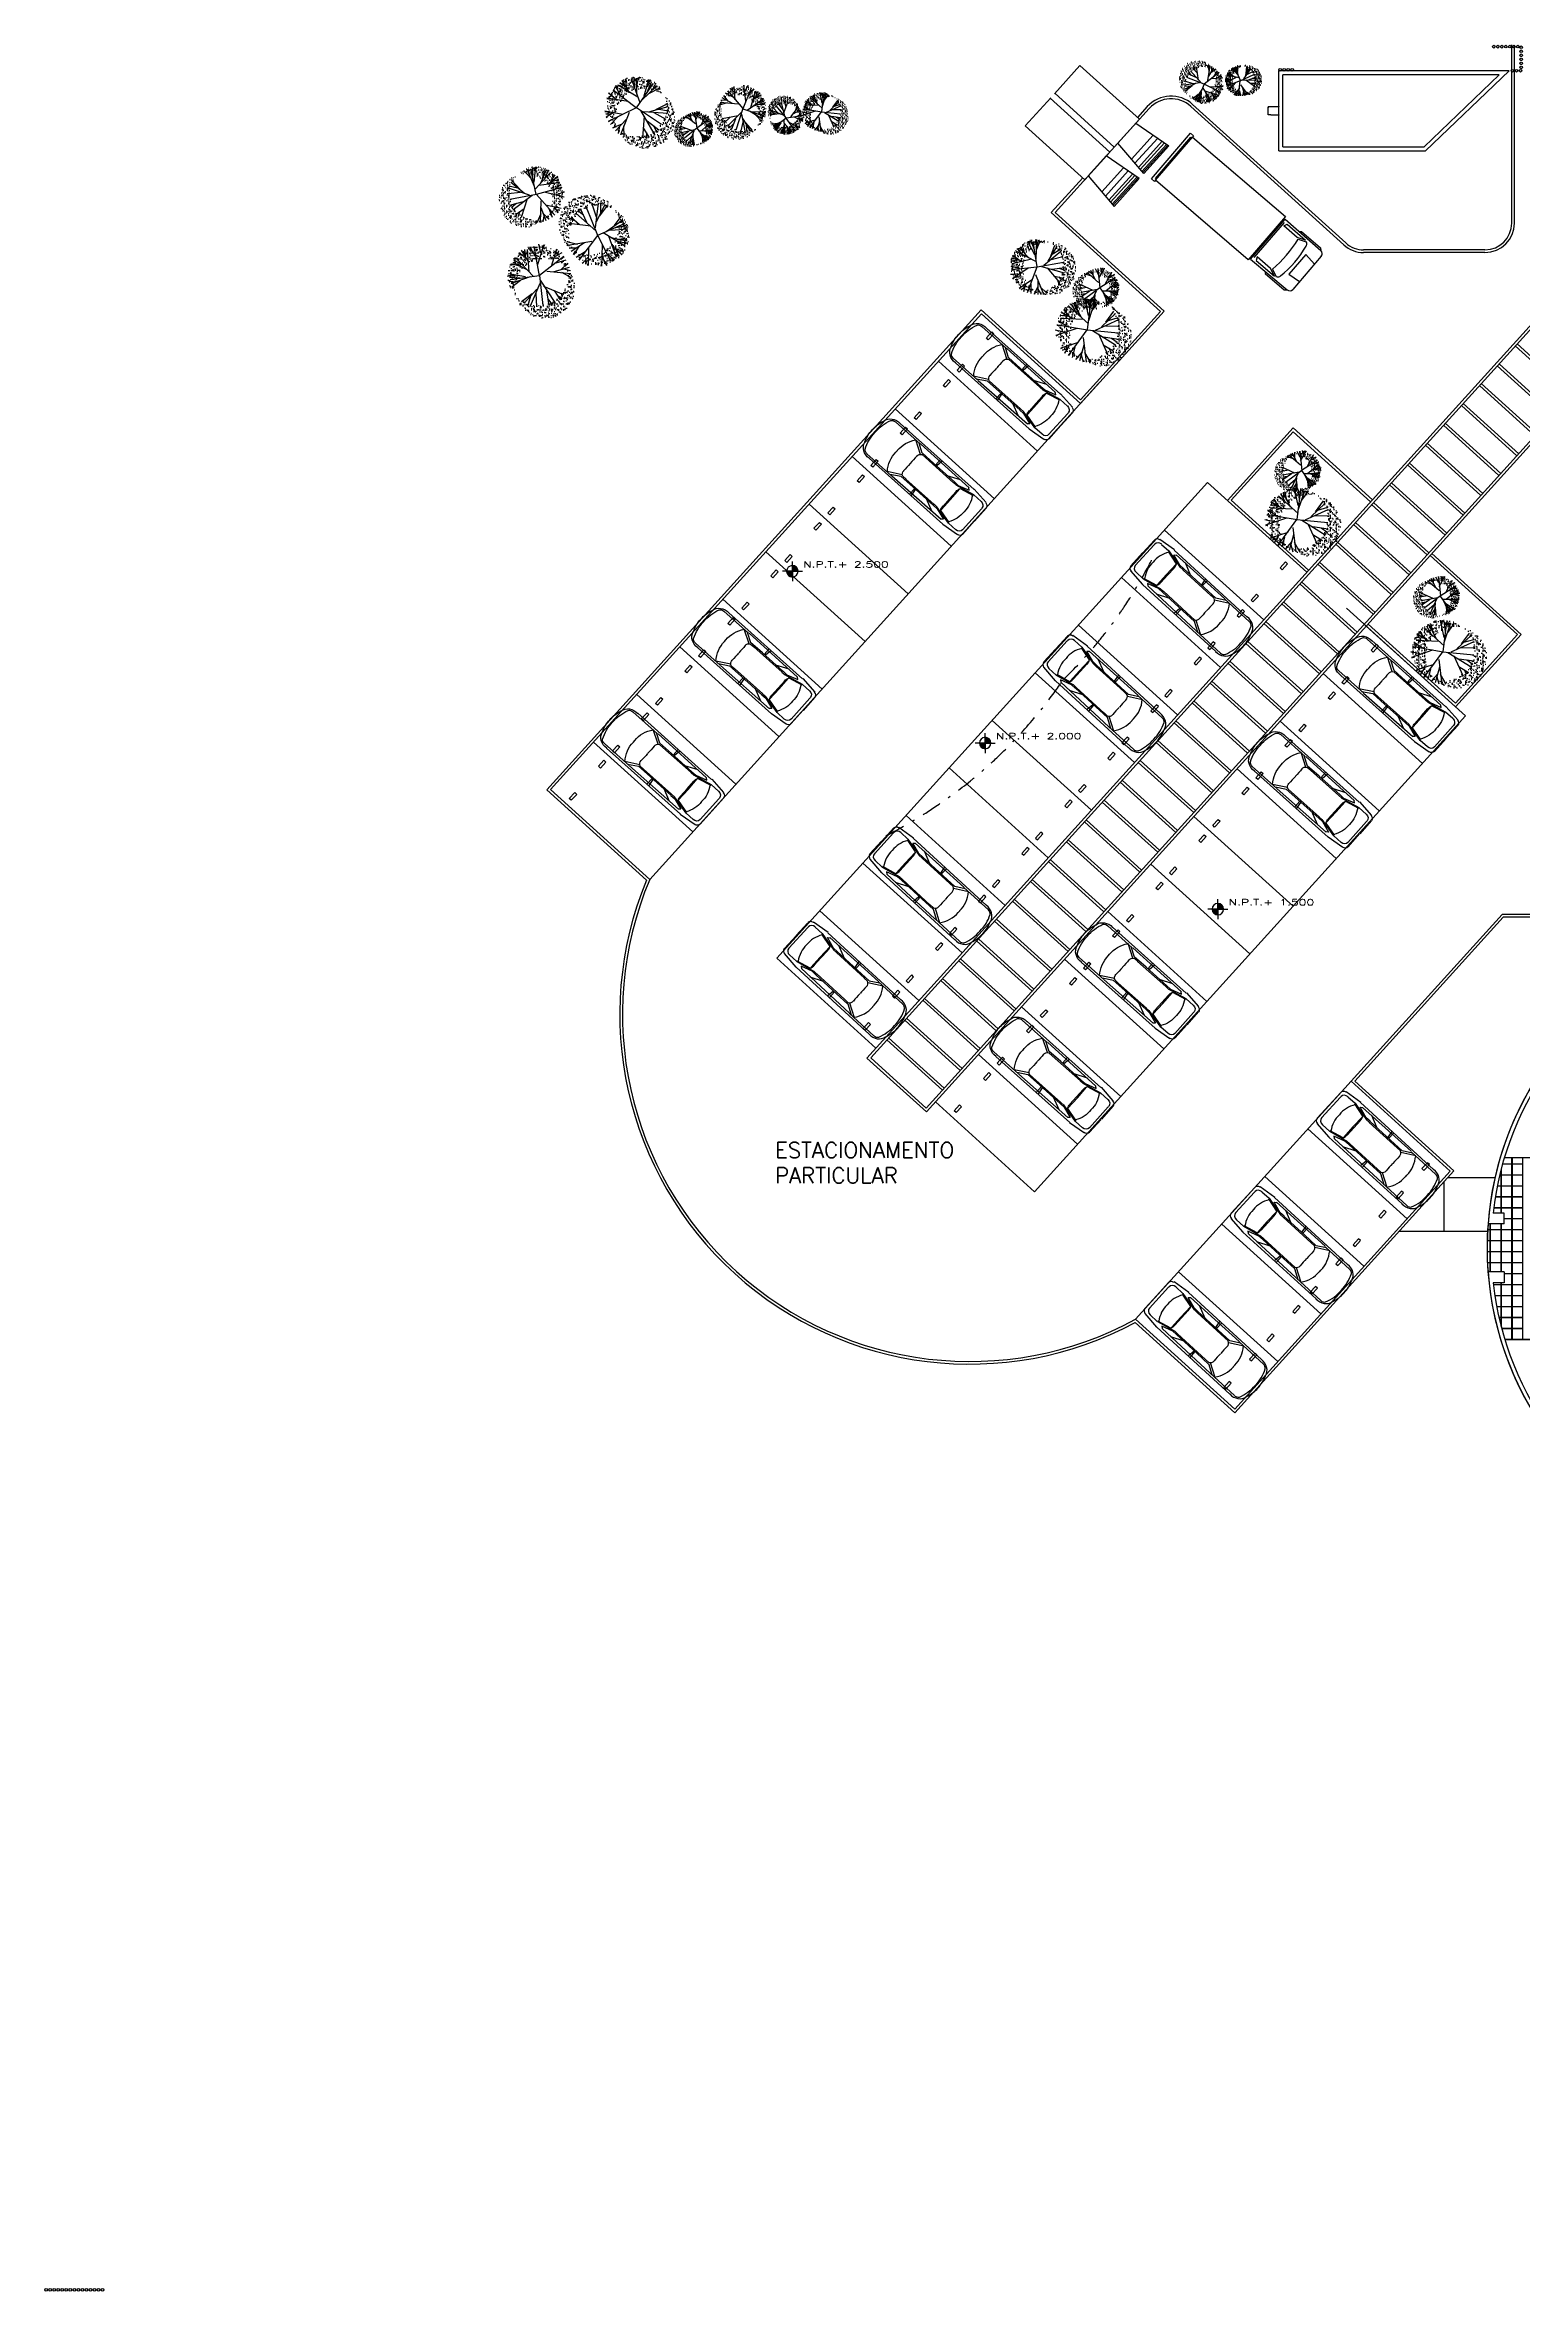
# Model space of a CAD drawing. Extents: x -358 to -207, y -206 to -105.
# Drawn here: x -357.5 to -302.3, y -191 to -107 of the extents above; entities that cross this region are included whole.
import ezdxf

# ---------------------------------------------------------------- set-up
doc = ezdxf.new("R2010")
doc.units = 0
doc.header["$LTSCALE"] = 1.5
doc.header["$MEASUREMENT"] = 0
doc.linetypes.add('DASHDOT', pattern=[1, 0.5, -0.25, 0, -0.25])
doc.layers.get('0').update_dxf_attribs({"linetype": 'CONTINUOUS'})
for name, color, linetype in [('ADOPASTO', 253, 'CONTINUOUS'), ('ARBOLES', 253, 'CONTINUOUS'), ('AREAS', 253, 'CONTINUOUS'), ('CARROS', 6, 'CONTINUOUS'), ('CURVASNIVEL', 13, 'DASHDOT'), ('ESTAC', 3, 'CONTINUOUS'), ('INDICA', 5, 'CONTINUOUS'), ('MUROS', 3, 'CONTINUOUS'), ('NIVELPISOTERMINADO', 7, 'CONTINUOUS'), ('OBRAEXTERIOR', 15, 'CONTINUOUS'), ('OBRAEXTERIOR1', 10, 'CONTINUOUS'), ('PISO', 8, 'CONTINUOUS'), ('RCMURO01', 3, 'CONTINUOUS'), ('REJA', 15, 'CONTINUOUS')]:
    doc.layers.add(name, color=color, linetype=linetype)
doc.styles.add('REG-60', font='ROMANS.shx', dxfattribs={"height": 0.195})
doc.styles.add('ROMANS', font='ROMANS.SHX')

# ---------------------------------------------------------------- blocks, each defined once
blk = doc.blocks.new('ARBOL2')
at = {"layer": 'ARBOLES'}
h = blk.add_hatch(dxfattribs=at)
h.set_pattern_fill('AR-SAND', color=4, scale=0.07, angle=134.8483, style=0)
h.set_pattern_definition([(37.5, (-1.17423, 3.63081), (-0.0044095, 0.1348777), [0, -0.1064, 0, -0.119, 0, -0.11375]), (7.5, (-1.17423, 3.63081), (0.1238844, 0.19755), [0, -0.0574, 0, -0.0959, 0, -0.03675]), (327.5, (-1.26033, 3.63081), (0.21799, 0.000396), [0, -0.035, 0, -0.126, 0, -0.1645]), (317.5, (-1.26033, 3.63081), (0.210429, 0.061437), [0, -0.0175, 0, -0.0826, 0, -0.0945])])
edge = h.paths.add_edge_path()
edge.add_arc((-0.267, 0.372), 0.945, 134.8483, 494.8483)
edge = h.paths.add_edge_path()
edge.add_arc((0, 0), 0.945, 134.8483, 494.8483)
at = {"layer": 'ARBOLES', "color": 3}
for p, q in [((-0.593, 0.749), (-0.628, 0.784)), ((-0.517, 0.809), (-0.549, 0.85)), ((-0.452, 0.852), (-0.461, 0.899)), ((-0.255, 0.872), (-0.268, 0.909)), ((-0.061, 0.939), (-0.074, 0.986)), ((0.123, 0.995), (0.115, 0.943)), ((0.197, 0.931), (0.2, 0.975)), ((0.342, 0.906), (0.31, 0.871)), ((0.419, 0.872), (0.364, 0.82)), ((-0.877, 0.492), (-0.804, 0.474)), ((-0.821, 0.606), (-0.808, 0.603)), ((-0.77, 0.661), (-0.788, 0.682)), ((0.741, 0.431), (0.772, 0.458)), ((0.818, 0.28), (0.777, 0.283)), ((0.778, 0.321), (0.818, 0.346)), ((0.852, 0.229), (0.806, 0.214)), ((0.883, 0.149), (0.831, 0.153)), ((0.905, 0.115), (0.86, 0.104)), ((0.918, 0.043), (0.864, 0.052)), ((-1.029, -0.052), (-0.999, -0.065)), ((-1.015, -0.16), (-0.972, -0.168)), ((-0.979, -0.265), (-0.954, -0.265)), ((-0.898, -0.483), (-0.819, -0.386)), ((-0.749, -0.681), (-0.675, -0.607)), ((0.428, -0.77), (0.415, -0.679)), ((0.517, -0.766), (0.495, -0.689)), ((0.621, -0.729), (0.559, -0.652)), ((0.68, -0.63), (0.594, -0.576)), ((0.737, -0.472), (0.706, -0.442)), ((0.803, -0.381), (0.78, -0.376)), ((0.839, -0.315), (0.802, -0.305)), ((0.842, -0.254), (0.816, -0.246)), ((-0.662, -0.795), (-0.624, -0.769)), ((-0.556, -0.85), (-0.548, -0.794)), ((-0.5, -0.896), (-0.49, -0.843)), ((-0.092, -0.98), (-0.074, -0.917)), ((0.095, -0.985), (0.062, -0.908)), ((0.225, -0.885), (0.203, -0.821)), ((0.35, -0.854), (0.299, -0.795))]:
    blk.add_line(p, q, dxfattribs=at)
at = {"layer": 'ARBOLES', "color": 8}
for p, q in [((-0.082, 0.141), (-0.622, 0.791)), ((-0.392, 0.691), (-0.542, 0.851)), ((-0.322, 0.451), (-0.452, 0.901)), ((-0.042, -0.009), (-0.262, 0.921)), ((-0.082, 0.241), (0.138, 0.991)), ((0.008, 0.561), (-0.062, 0.991)), ((-0.012, 0.431), (0.338, 0.921)), ((0.118, 0.591), (0.418, 0.881)), ((0.158, 0.671), (0.208, 0.981)), ((-0.212, 0.311), (-0.872, 0.501)), ((-0.672, 0.561), (-0.822, 0.611)), ((-0.562, 0.411), (-0.782, 0.681)), ((-0.042, 0.001), (0.848, 0.231)), ((0.238, -0.889), (-0.042, 0.001)), ((0.138, 0.051), (0.758, -0.469)), ((0.238, 0.071), (0.808, 0.351)), ((0.388, 0.091), (0.928, 0.051)), ((0.528, 0.221), (0.778, 0.461)), ((0.558, 0.151), (0.888, 0.161)), ((0.698, 0.291), (0.828, 0.291)), ((0.758, 0.051), (0.908, 0.111)), ((-0.722, -0.189), (-1.042, -0.059)), ((-0.262, -0.169), (-1.022, -0.179)), ((-0.782, -0.299), (-1.002, -0.269)), ((-0.492, -0.179), (-0.952, -0.379)), ((-0.692, -0.259), (-0.892, -0.489)), ((-0.522, -0.459), (-0.822, -0.589)), ((-0.742, -0.689), (-0.042, -0.009)), ((-0.452, -0.639), (-0.652, -0.799)), ((-0.392, -0.339), (-0.492, -0.899)), ((0.048, -0.319), (-0.082, -0.989)), ((0.138, -0.599), (0.358, -0.849)), ((0.288, -0.079), (0.418, -0.779)), ((0.338, -0.389), (0.608, -0.729)), ((0.358, -0.139), (0.828, -0.319)), ((0.438, -0.499), (0.678, -0.639)), ((0.458, -0.559), (0.508, -0.769)), ((0.548, -0.289), (0.808, -0.389)), ((0.608, -0.229), (0.848, -0.259)), ((-0.542, -0.709), (-0.562, -0.849)), ((-0.012, -0.719), (0.088, -0.989))]:
    blk.add_line(p, q, dxfattribs=at)
blk = doc.blocks.new('REJA')
at = {"layer": 'REJA'}
blk.add_circle((0, 0), 0.05, dxfattribs=at)
blk = doc.blocks.new('AUTO-8')
for p, q in [((0.25, 0.709), (0.977, 0.709)), ((0.351, 0.76), (2.53, 0.76)), ((1.138, 0.514), (0.845, 0.707)), ((0.925, 0.708), (1.141, 0.563)), ((0.985, 0.709), (2.426, 0.697)), ((1.49, 0.565), (1.142, 0.565)), ((1.168, 0.535), (1.265, 0.535)), ((1.264, 0.535), (2.094, 0.535)), ((1.49, 0.565), (2.097, 0.565)), ((1.54, 0.759), (1.543, 0.563)), ((1.595, 0.746), (1.574, 0.569)), ((2.169, 0.704), (1.889, 0.56)), ((2.092, 0.535), (2.188, 0.535)), ((2.098, 0.566), (2.212, 0.566)), ((2.607, 0.645), (2.177, 0.533)), ((2.212, 0.566), (2.464, 0.658)), ((2.288, 0.541), (2.602, 0.628)), ((2.293, 0.173), (2.288, 0.523)), ((2.464, 0.658), (2.423, 0.697)), ((2.527, 0.76), (2.921, 0.707)), ((2.819, 0.646), (2.607, 0.646)), ((2.932, 0.533), (2.932, -0.168)), ((2.932, 0.514), (2.932, 0.533)), ((0.701, 0.202), (0.701, 0.145)), ((2.266, 0.173), (2.266, 0.419)), ((2.266, 0.173), (2.266, -0.073)), ((2.293, 0.173), (2.288, -0.177)), ((3, -0.257), (3, 0.174)), ((0.25, -0.354), (0.977, -0.354)), ((0.351, -0.405), (2.53, -0.405)), ((1.138, -0.168), (0.845, -0.361)), ((0.937, -0.354), (1.141, -0.217)), ((0.985, -0.363), (2.426, -0.351)), ((1.49, -0.219), (1.142, -0.219)), ((1.168, -0.189), (1.265, -0.189)), ((1.264, -0.189), (2.094, -0.189)), ((1.49, -0.219), (2.097, -0.219)), ((1.54, -0.405), (1.543, -0.217)), ((1.595, -0.4), (1.574, -0.223)), ((2.169, -0.358), (1.889, -0.214)), ((2.092, -0.189), (2.188, -0.189)), ((2.098, -0.22), (2.212, -0.22)), ((2.607, -0.299), (2.177, -0.187)), ((2.212, -0.22), (2.464, -0.312)), ((2.288, -0.194), (2.602, -0.282)), ((2.464, -0.312), (2.423, -0.35)), ((2.527, -0.413), (2.921, -0.361)), ((2.819, -0.299), (2.607, -0.299)), ((2.932, -0.168), (2.932, -0.187))]:
    blk.add_line(p, q)
blk.add_lwpolyline([(3, 0.612), (3, 0.181)])
for centre, radius, start, end in [((1.01, 0.187), 1.024, 160.5982, 180.5467), ((0.318, 0.484), 0.277, 82.6261, 169.9433), ((1.268, 0.217), 1.199, 158.5229, 181.8704), ((0.248, 0.596), 0.113, 89.1257, 148.3164), ((1.529, 0.232), 0.829, 145.0247, 182.2434), ((1.224, 0.425), 0.123, 117.0905, 184.6194), ((2.568, 0.428), 0.302, 157.1405, 182.9541), ((1.925, 0.226), 0.769, 356.0506, 30.7843), ((2.819, 0.533), 0.113, 0, 90), ((2.904, 0.612), 0.0965, 2.3223, 82.4483), ((1.01, 0.168), 1.024, 179.4533, 199.4018), ((1.268, 0.138), 1.199, 178.1296, 201.4771), ((1.529, 0.114), 0.829, 177.7566, 214.4041), ((-2.392, 0.272), 3.496, 358.4442, 2.3849), ((-2.392, 0.074), 3.496, 357.6151, 1.5558), ((1.925, 0.12), 0.769, 329.2157, 3.9494), ((0.318, -0.129), 0.277, 190.0567, 277.3739), ((0.248, -0.241), 0.113, 211.6836, 270.8743), ((1.224, -0.079), 0.123, 175.3806, 242.9095), ((2.568, -0.082), 0.302, 177.0459, 202.8595), ((2.819, -0.187), 0.113, 270, 0), ((2.904, -0.256), 0.0965, 277.5517, 357.6777)]:
    blk.add_arc(centre, radius, start, end)
blk = doc.blocks.new('CAMION')
for p, q in [((-1.041, 6.477), (-0.967, 6.551)), ((-1.041, 5.537), (-1.041, 6.477)), ((-0.991, 4.775), (-0.967, 6.555)), ((-0.864, 5.918), (-0.838, 5.958)), ((-0.737, 5.639), (-0.859, 5.925)), ((-0.815, 6.706), (0.815, 6.706)), ((-0.483, 6.223), (-0.432, 6.706)), ((-0.483, 6.223), (0.483, 6.223)), ((0.483, 6.223), (0.432, 6.706)), ((0.737, 5.639), (0.859, 5.925)), ((0.864, 5.918), (0.838, 5.958)), ((0.991, 4.775), (0.967, 6.555)), ((1.041, 6.477), (0.967, 6.551)), ((1.041, 5.537), (1.041, 6.477)), ((-0.991, 5.486), (-1.041, 5.537)), ((-0.889, 5.867), (-0.762, 5.563)), ((-0.889, 4.953), (-0.889, 5.867)), ((-0.762, 5.563), (-0.762, 4.902)), ((0.889, 5.867), (0.762, 5.563)), ((0.762, 5.563), (0.762, 4.902)), ((0.889, 4.953), (0.889, 5.867)), ((0.991, 5.486), (1.041, 5.537)), ((-1.067, 0.152), (-1.067, 4.724)), ((-1.067, 4.724), (1.067, 4.724)), ((0.991, 4.775), (-0.991, 4.775)), ((-0.762, 4.902), (-0.889, 4.953)), ((-0.864, 4.826), (0.864, 4.826)), ((0.762, 4.902), (0.889, 4.953)), ((1.067, 4.724), (1.067, 0.152)), ((-1.118, 0), (-1.118, 0.152)), ((-1.118, 0.152), (-1.067, 0.152)), ((1.118, 0), (-1.118, 0)), ((1.067, 0.152), (-1.067, 0.152)), ((-1.016, 0.102), (-1.016, 0.152)), ((1.016, 0.102), (-1.016, 0.102)), ((1.016, 0.152), (1.016, 0.102)), ((1.067, 0.152), (1.118, 0.152)), ((1.118, 0.152), (1.118, 0))]:
    blk.add_line(p, q)
for centre, radius, start, end in [((-0.815, 6.553), 0.152, 90, 179.24615), ((-0.709, 5.877), 0.152, 100.7953, 147.52881), ((0, 2.156), 3.94, 79.2047, 100.7953), ((0.709, 5.877), 0.152, 32.47119, 79.2047), ((0.815, 6.553), 0.152, 0.75385, 90), ((0, 0.324), 5.366, 82.10963, 97.89037)]:
    blk.add_arc(centre, radius, start, end)
blk = doc.blocks.new('NPT')
at = {"ltscale": 0.06}
for points in [[(0.143, -0.142), (0.143, 0.002), (0, 0.002, 0.414214)], [(0.143, 0.146), (0.143, 0.003), (0.287, 0.003, 0.414214)]]:
    blk.add_hatch(color=7, dxfattribs=at).paths.add_polyline_path(points)
at = {"color": 7}
for q in [(-0.105, 0.002), (0.143, 0.25), (0.392, 0.002), (0.143, -0.247)]:
    blk.add_line((0.143, 0.002), q, dxfattribs=at)
blk.add_arc((0.143, 0.002), 0.143, 0.9913, 0.2707, dxfattribs=at)
at = {"color": 2, "style": 'ROMANS', "width": 1.5}
blk.add_attdef('NIVEL', (0.412, 0.099), '', height=0.15, dxfattribs=at)
blk = doc.blocks.new('CAS')
at = {"layer": 'INDICA', "color": 4}
for p, q in [((-22.37, 3.11), (-22.37, 3.072)), ((-22.27, 3.11), (-22.37, 3.11)), ((-22.37, 2.81), (-22.37, 3.11)), ((-22.27, 2.81), (-22.37, 2.81))]:
    blk.add_line(p, q, dxfattribs=at)
for points in [[(-22.27, 3.118), (-21.97, 3.118), (-21.97, 3.11), (-22.27, 3.11)], [(-22.27, 2.81), (-21.97, 2.81), (-21.97, 2.803), (-22.27, 2.803)]]:
    blk.add_lwpolyline(points, close=True, dxfattribs=at)
at = {"layer": 'MUROS', "color": 4}
for p, q in [((-21.97, 1.46), (-21.97, 4.46)), ((-13.369, 4.46), (-21.97, 4.46)), ((-21.82, 1.61), (-21.82, 4.31)), ((-13.741, 4.31), (-21.82, 4.31)), ((-16.546, 1.61), (-13.741, 4.31)), ((-16.486, 1.46), (-13.369, 4.46)), ((-21.97, 1.46), (-16.486, 1.46)), ((-21.82, 1.61), (-16.546, 1.61))]:
    blk.add_line(p, q, dxfattribs=at)
at = {"layer": 'REJA', "rotation": 0.1316753964794689}
for p in [(-21.924, 4.496), (-21.774, 4.496), (-21.624, 4.497), (-21.474, 4.497)]:
    blk.add_blockref('REJA', p, dxfattribs=at)

msp = doc.modelspace()

# ---------------------------------------------------------------- linework, layer by layer
at = {"layer": 'ADOPASTO'}
for p, q in [((-334.913, -138.217), (-318.134, -119.684)), ((-330.165, -141.167), (-314.057, -123.376)), ((-320.528, -149.892), (-304.42, -132.101)), ((-308.697, -145.765), (-316.751, -154.661))]:
    msp.add_line(p, q, dxfattribs=at)
at = {"layer": 'AREAS'}
msp.add_arc((-291.76, -151.992), 11.85, 112.31887, 247.52425, dxfattribs=at)
at = {"layer": 'CURVASNIVEL'}
for points, knots in [([(-319.434, -130.731), (-319.115, -130.422), (-318.75, -130.044), (-318.186, -129.385), (-318.011, -129.17), (-317.717, -128.79), (-317.6, -128.633), (-317.366, -128.308), (-317.257, -128.149), (-316.946, -127.682), (-316.764, -127.387), (-316.356, -126.683), (-316.159, -126.302), (-316, -125.975)], [13.3711741, 13.3711741, 13.3711741, 13.3711741, 13.5745085, 13.5745085, 13.6621652, 13.6621652, 13.7191276, 13.7191276, 13.77609, 13.77609, 13.8900148, 13.8900148, 14.0667929, 14.0667929, 14.0667929, 14.0667929]), ([(-326.082, -136.584), (-325.765, -136.421), (-325.389, -136.217), (-324.691, -135.797), (-324.403, -135.615), (-323.729, -135.155), (-323.334, -134.866), (-322.788, -134.423), (-322.652, -134.309), (-322.38, -134.075), (-322.249, -133.958), (-321.87, -133.609), (-321.635, -133.38), (-320.984, -132.711), (-320.62, -132.29), (-320.004, -131.528), (-319.753, -131.186), (-319.507, -130.836), (-319.469, -130.783), (-319.434, -130.731)], [8.837743, 8.837743, 8.837743, 8.837743, 9.135201, 9.135201, 9.319762, 9.319762, 9.541963, 9.541963, 9.613649, 9.613649, 9.685335, 9.685335, 9.828707, 9.828707, 10.115451, 10.115451, 10.402196, 10.402196, 10.455703, 10.455703, 10.455703, 10.455703])]:
    msp.add_open_spline(points, degree=3, knots=knots, dxfattribs=at)
at = {"layer": 'ESTAC', "color": 4}
for p, q in [((-318.829, -107.788), (-319.786, -108.844)), ((-316.606, -109.801), (-318.829, -107.788)), ((-320.877, -110.049), (-319.92, -108.993)), ((-319.937, -109.011), (-317.713, -111.025)), ((-319.769, -108.826), (-317.545, -110.839)), ((-317.545, -110.839), (-316.606, -109.801)), ((-316.74, -109.95), (-315.508, -110.795)), ((-318.653, -112.062), (-320.877, -110.049)), ((-316.448, -111.833), (-317.411, -110.691)), ((-316.091, -110.395), (-316.903, -111.293)), ((-315.924, -110.509), (-316.773, -111.447)), ((-315.758, -110.623), (-316.643, -111.601)), ((-315.675, -110.681), (-316.578, -111.678)), ((-315.592, -110.738), (-316.513, -111.755)), ((-315.55, -110.766), (-316.481, -111.794)), ((-315.508, -110.795), (-316.448, -111.833)), ((-317.713, -111.025), (-318.653, -112.062)), ((-317.847, -111.173), (-318.518, -111.914)), ((-318.011, -112.516), (-317.198, -111.618)), ((-316.616, -112.018), (-317.847, -111.173)), ((-318.518, -111.914), (-317.555, -113.056)), ((-317.881, -112.67), (-317.032, -111.732)), ((-317.751, -112.824), (-316.865, -111.847)), ((-317.686, -112.901), (-316.782, -111.904)), ((-317.621, -112.979), (-316.699, -111.961)), ((-317.588, -113.017), (-316.657, -111.989)), ((-317.555, -113.056), (-316.616, -112.018))]:
    msp.add_line(p, q, dxfattribs=at)
at = {"layer": 'OBRAEXTERIOR'}
for p, q in [((-302.69, -113.682), (-302.69, -107.021)), ((-316.312, -109.328), (-316.68, -109.734)), ((-308.896, -114.423), (-314.617, -109.244)), ((-318.727, -111.995), (-319.9, -113.291)), ((-315.823, -116.982), (-319.9, -113.291)), ((-303.69, -114.682), (-308.225, -114.682)), ((-322.519, -116.929), (-338.761, -134.868)), ((-318.812, -120.284), (-322.519, -116.929)), ((-318.812, -120.284), (-315.823, -116.982)), ((-320.416, -122.205), (-324.123, -118.849)), ((-322.027, -123.984), (-325.733, -120.628)), ((-313.316, -124.047), (-310.863, -121.338)), ((-313.174, -124.04), (-310.856, -121.479)), ((-310.863, -121.338), (-307.898, -124.023)), ((-310.856, -121.479), (-307.965, -124.097)), ((-323.638, -125.763), (-327.344, -122.407)), ((-310.35, -126.732), (-314.057, -123.376)), ((-325.248, -127.542), (-328.955, -124.186)), ((-313.174, -124.04), (-310.283, -126.657)), ((-315.668, -125.155), (-311.961, -128.511)), ((-326.859, -129.321), (-330.566, -125.965)), ((-302.479, -129.063), (-305.741, -126.11)), ((-302.338, -129.056), (-305.674, -126.036)), ((-317.278, -126.934), (-313.572, -130.29)), ((-328.47, -131.1), (-332.176, -127.745)), ((-304.79, -131.765), (-308.868, -128.074)), ((-318.889, -128.713), (-315.183, -132.069)), ((-304.42, -132.101), (-308.126, -128.745)), ((-308.126, -128.745), (-304.42, -132.101)), ((-304.797, -131.624), (-308.059, -128.671)), ((-304.797, -131.624), (-302.479, -129.063)), ((-304.79, -131.765), (-302.338, -129.056)), ((-330.081, -132.88), (-333.787, -129.524)), ((-320.5, -130.492), (-316.793, -133.848)), ((-306.031, -133.88), (-309.737, -130.524)), ((-331.692, -134.659), (-335.398, -131.303)), ((-322.111, -132.271), (-318.404, -135.627)), ((-307.641, -135.659), (-311.348, -132.303)), ((-333.302, -136.438), (-337.009, -133.082)), ((-323.722, -134.051), (-320.015, -137.406)), ((-309.252, -137.438), (-312.959, -134.082)), ((-335.032, -138.245), (-338.761, -134.868)), ((-325.332, -135.83), (-321.626, -139.186)), ((-310.863, -139.217), (-314.57, -135.862)), ((-326.943, -137.609), (-323.237, -140.965)), ((-312.474, -140.997), (-316.18, -137.641)), ((-328.554, -139.388), (-324.847, -142.744)), ((-314.085, -142.776), (-317.791, -139.42)), ((-308.556, -145.758), (-303.008, -139.63)), ((-277.71, -139.63), (-303.008, -139.63)), ((-330.165, -141.167), (-326.458, -144.523)), ((-315.695, -144.555), (-319.402, -141.199)), ((-317.306, -146.334), (-321.013, -142.978)), ((-318.917, -148.113), (-322.624, -144.757)), ((-304.849, -149.114), (-308.556, -145.758)), ((-320.528, -149.892), (-324.234, -146.536)), ((-306.601, -150.9), (-310.308, -147.544)), ((-304.849, -149.114), (-313.038, -158.158)), ((-308.212, -152.679), (-311.919, -149.323)), ((-309.823, -154.458), (-313.53, -151.102)), ((-311.434, -156.237), (-315.14, -152.881)), ((-313.038, -158.158), (-316.767, -154.781))]:
    msp.add_line(p, q, dxfattribs=at)
at = {"layer": 'OBRAEXTERIOR', "color": 7}
for p, q in [((-302.59, -113.682), (-302.59, -107.034)), ((-293.537, -108.161), (-326.794, -144.894)), ((-293.407, -108.167), (-326.653, -144.887)), ((-289.781, -108.333), (-324.577, -146.766)), ((-289.651, -108.339), (-324.57, -146.907)), ((-316.238, -109.395), (-319.759, -113.284)), ((-308.963, -114.498), (-314.684, -109.318)), ((-315.681, -116.975), (-319.759, -113.284)), ((-303.69, -114.782), (-308.225, -114.782)), ((-322.512, -117.07), (-338.62, -134.861)), ((-318.805, -120.426), (-322.512, -117.07)), ((-318.805, -120.426), (-315.681, -116.975)), ((-334.913, -138.217), (-338.62, -134.861)), ((-308.697, -145.765), (-303.052, -139.53)), ((-277.71, -139.53), (-303.052, -139.53)), ((-326.794, -144.894), (-324.57, -146.907)), ((-326.653, -144.887), (-324.577, -146.766)), ((-304.991, -149.121), (-308.697, -145.765)), ((-304.991, -149.121), (-313.045, -158.016)), ((-313.045, -158.016), (-316.751, -154.661))]:
    msp.add_line(p, q, dxfattribs=at)
at = {"layer": 'OBRAEXTERIOR', "color": 8}
for p, q in [((-302.558, -118.274), (-300.482, -120.153)), ((-302.491, -118.2), (-300.415, -120.079)), ((-303.229, -119.015), (-301.153, -120.894)), ((-303.162, -118.941), (-301.086, -120.82)), ((-303.9, -119.756), (-301.824, -121.636)), ((-303.833, -119.682), (-301.757, -121.561)), ((-304.571, -120.498), (-302.496, -122.377)), ((-304.504, -120.423), (-302.428, -122.303)), ((-305.242, -121.239), (-303.167, -123.118)), ((-305.175, -121.165), (-303.1, -123.044)), ((-305.914, -121.98), (-303.838, -123.859)), ((-305.846, -121.906), (-303.771, -123.785)), ((-307.189, -123.389), (-305.113, -125.268)), ((-306.585, -122.721), (-304.509, -124.601)), ((-306.518, -122.647), (-304.442, -124.527)), ((-307.927, -124.204), (-305.851, -126.083)), ((-307.86, -124.13), (-305.784, -126.009)), ((-307.256, -123.463), (-305.18, -125.342)), ((-308.598, -124.945), (-306.523, -126.825)), ((-308.531, -124.871), (-306.455, -126.751)), ((-309.269, -125.687), (-307.194, -127.566)), ((-309.202, -125.613), (-307.127, -127.492)), ((-309.941, -126.428), (-307.865, -128.307)), ((-309.873, -126.354), (-307.798, -128.233)), ((-310.612, -127.169), (-308.536, -129.049)), ((-310.545, -127.095), (-308.469, -128.974)), ((-311.283, -127.911), (-309.207, -129.79)), ((-311.216, -127.837), (-309.14, -129.716)), ((-311.954, -128.652), (-309.878, -130.531)), ((-311.887, -128.578), (-309.811, -130.457)), ((-313.296, -130.135), (-311.221, -132.014)), ((-313.229, -130.06), (-311.154, -131.94)), ((-312.625, -129.393), (-310.55, -131.273)), ((-312.558, -129.319), (-310.482, -131.198)), ((-313.968, -130.876), (-311.892, -132.755)), ((-313.9, -130.802), (-311.825, -132.681)), ((-314.639, -131.617), (-312.563, -133.496)), ((-314.572, -131.543), (-312.496, -133.422)), ((-315.31, -132.358), (-313.234, -134.238)), ((-315.243, -132.284), (-313.167, -134.164)), ((-315.981, -133.1), (-313.905, -134.979)), ((-315.914, -133.026), (-313.838, -134.905)), ((-316.652, -133.841), (-314.577, -135.72)), ((-316.585, -133.767), (-314.509, -135.646)), ((-317.323, -134.582), (-315.248, -136.462)), ((-317.256, -134.508), (-315.181, -136.388)), ((-318.599, -135.991), (-316.523, -137.87)), ((-317.995, -135.324), (-315.919, -137.203)), ((-317.927, -135.25), (-315.852, -137.129)), ((-319.337, -136.806), (-317.261, -138.686)), ((-319.27, -136.732), (-317.194, -138.611)), ((-318.666, -136.065), (-316.59, -137.944)), ((-320.008, -137.548), (-317.932, -139.427)), ((-319.941, -137.474), (-317.865, -139.353)), ((-320.679, -138.289), (-318.604, -140.168)), ((-320.612, -138.215), (-318.536, -140.094)), ((-321.35, -139.03), (-319.275, -140.91)), ((-321.283, -138.956), (-319.208, -140.835)), ((-322.022, -139.772), (-319.946, -141.651)), ((-321.954, -139.697), (-319.879, -141.577)), ((-322.693, -140.513), (-320.617, -142.392)), ((-322.626, -140.439), (-320.55, -142.318)), ((-323.364, -141.254), (-321.288, -143.133)), ((-323.297, -141.18), (-321.221, -143.059)), ((-324.706, -142.737), (-322.631, -144.616)), ((-324.639, -142.663), (-322.563, -144.542)), ((-324.035, -141.995), (-321.959, -143.875)), ((-323.968, -141.921), (-321.892, -143.801)), ((-325.377, -143.478), (-323.302, -145.357)), ((-325.31, -143.404), (-323.235, -145.283)), ((-326.049, -144.219), (-323.973, -146.099)), ((-325.981, -144.145), (-323.906, -146.025))]:
    msp.add_line(p, q, dxfattribs=at)
at = {"layer": 'OBRAEXTERIOR'}
for points in [[(-322.329, -117.974), (-322.127, -117.752), (-322.053, -117.819), (-322.255, -118.041)], [(-323.421, -119.181), (-323.22, -118.958), (-323.146, -119.026), (-323.347, -119.248)], [(-323.94, -119.753), (-323.738, -119.531), (-323.664, -119.598), (-323.865, -119.82)], [(-325.032, -120.96), (-324.831, -120.738), (-324.757, -120.805), (-324.958, -121.027)], [(-325.55, -121.533), (-325.349, -121.31), (-325.275, -121.377), (-325.476, -121.6)], [(-326.643, -122.739), (-326.442, -122.517), (-326.367, -122.584), (-326.569, -122.806)], [(-327.161, -123.312), (-326.96, -123.089), (-326.886, -123.156), (-327.087, -123.379)], [(-328.772, -125.091), (-328.571, -124.868), (-328.496, -124.936), (-328.698, -125.158)], [(-328.254, -124.518), (-328.052, -124.296), (-327.978, -124.363), (-328.18, -124.585)], [(-330.383, -126.87), (-330.181, -126.648), (-330.107, -126.715), (-330.309, -126.937)], [(-329.864, -126.297), (-329.663, -126.075), (-329.589, -126.142), (-329.79, -126.365)], [(-311.268, -126.639), (-311.067, -126.417), (-311.141, -126.35), (-311.343, -126.572)], [(-312.361, -127.846), (-312.16, -127.623), (-312.234, -127.556), (-312.435, -127.779)], [(-331.994, -128.649), (-331.792, -128.427), (-331.718, -128.494), (-331.919, -128.716)], [(-331.475, -128.077), (-331.274, -127.854), (-331.2, -127.921), (-331.401, -128.144)], [(-312.879, -128.418), (-312.678, -128.196), (-312.752, -128.129), (-312.953, -128.351)], [(-333.086, -129.856), (-332.885, -129.633), (-332.811, -129.7), (-333.012, -129.923)], [(-314.49, -130.197), (-314.289, -129.975), (-314.363, -129.908), (-314.564, -130.13)], [(-313.972, -129.625), (-313.77, -129.403), (-313.844, -129.335), (-314.046, -129.558)], [(-307.943, -129.649), (-307.742, -129.427), (-307.668, -129.494), (-307.869, -129.717)], [(-333.604, -130.428), (-333.403, -130.206), (-333.329, -130.273), (-333.53, -130.495)], [(-309.036, -130.856), (-308.835, -130.634), (-308.76, -130.701), (-308.962, -130.923)], [(-334.697, -131.635), (-334.495, -131.412), (-334.421, -131.48), (-334.623, -131.702)], [(-316.101, -131.977), (-315.899, -131.754), (-315.974, -131.687), (-316.175, -131.909)], [(-315.582, -131.404), (-315.381, -131.182), (-315.455, -131.115), (-315.657, -131.337)], [(-309.554, -131.429), (-309.353, -131.206), (-309.279, -131.273), (-309.48, -131.496)], [(-335.215, -132.207), (-335.014, -131.985), (-334.94, -132.052), (-335.141, -132.274)], [(-310.647, -132.635), (-310.445, -132.413), (-310.371, -132.48), (-310.573, -132.702)], [(-336.308, -133.414), (-336.106, -133.192), (-336.032, -133.259), (-336.233, -133.481)], [(-317.712, -133.756), (-317.51, -133.533), (-317.584, -133.466), (-317.786, -133.689)], [(-317.193, -133.183), (-316.992, -132.961), (-317.066, -132.894), (-317.267, -133.116)], [(-311.165, -133.208), (-310.964, -132.985), (-310.89, -133.052), (-311.091, -133.275)], [(-336.826, -133.986), (-336.625, -133.764), (-336.55, -133.831), (-336.752, -134.054)], [(-312.257, -134.414), (-312.056, -134.192), (-311.982, -134.259), (-312.183, -134.482)], [(-337.918, -135.193), (-337.717, -134.971), (-337.643, -135.038), (-337.844, -135.26)], [(-318.804, -134.962), (-318.603, -134.74), (-318.677, -134.673), (-318.878, -134.895)], [(-312.776, -134.987), (-312.574, -134.764), (-312.5, -134.832), (-312.702, -135.054)], [(-319.322, -135.535), (-319.121, -135.312), (-319.195, -135.245), (-319.396, -135.468)], [(-313.868, -136.194), (-313.667, -135.971), (-313.593, -136.038), (-313.794, -136.261)], [(-320.415, -136.741), (-320.213, -136.519), (-320.288, -136.452), (-320.489, -136.674)], [(-314.387, -136.766), (-314.185, -136.544), (-314.111, -136.611), (-314.312, -136.833)], [(-320.933, -137.314), (-320.732, -137.092), (-320.806, -137.024), (-321.007, -137.247)], [(-322.026, -138.521), (-321.824, -138.298), (-321.898, -138.231), (-322.1, -138.453)], [(-315.997, -138.545), (-315.796, -138.323), (-315.722, -138.39), (-315.923, -138.612)], [(-315.479, -137.973), (-315.278, -137.75), (-315.204, -137.817), (-315.405, -138.04)], [(-322.544, -139.093), (-322.343, -138.871), (-322.417, -138.804), (-322.618, -139.026)], [(-323.636, -140.3), (-323.435, -140.077), (-323.509, -140.01), (-323.711, -140.233)], [(-317.608, -140.324), (-317.407, -140.102), (-317.333, -140.169), (-317.534, -140.391)], [(-317.09, -139.752), (-316.889, -139.529), (-316.814, -139.597), (-317.016, -139.819)], [(-324.155, -140.872), (-323.953, -140.65), (-324.028, -140.583), (-324.229, -140.805)], [(-325.247, -142.079), (-325.046, -141.856), (-325.12, -141.789), (-325.321, -142.012)], [(-319.219, -142.103), (-319.018, -141.881), (-318.944, -141.948), (-319.145, -142.171)], [(-318.701, -141.531), (-318.499, -141.309), (-318.425, -141.376), (-318.627, -141.598)], [(-325.766, -142.651), (-325.564, -142.429), (-325.638, -142.362), (-325.84, -142.584)], [(-326.858, -143.858), (-326.657, -143.636), (-326.731, -143.569), (-326.932, -143.791)], [(-320.311, -143.31), (-320.11, -143.088), (-320.036, -143.155), (-320.237, -143.377)], [(-320.83, -143.883), (-320.628, -143.66), (-320.554, -143.727), (-320.756, -143.95)], [(-321.922, -145.089), (-321.721, -144.867), (-321.647, -144.934), (-321.848, -145.156)], [(-322.441, -145.662), (-322.239, -145.439), (-322.165, -145.506), (-322.366, -145.729)], [(-323.533, -146.868), (-323.332, -146.646), (-323.258, -146.713), (-323.459, -146.935)], [(-305.97, -149.096), (-305.769, -148.874), (-305.843, -148.807), (-306.044, -149.029)], [(-306.934, -150.161), (-306.733, -149.938), (-306.807, -149.871), (-307.008, -150.094)], [(-307.581, -150.875), (-307.38, -150.653), (-307.454, -150.586), (-307.655, -150.808)], [(-308.545, -151.94), (-308.343, -151.718), (-308.418, -151.65), (-308.619, -151.873)], [(-309.192, -152.655), (-308.991, -152.432), (-309.065, -152.365), (-309.266, -152.587)], [(-310.156, -153.719), (-309.954, -153.497), (-310.028, -153.43), (-310.23, -153.652)], [(-310.803, -154.434), (-310.601, -154.211), (-310.675, -154.144), (-310.877, -154.367)], [(-311.766, -155.498), (-311.565, -155.276), (-311.639, -155.209), (-311.841, -155.431)], [(-312.413, -156.213), (-312.212, -155.99), (-312.286, -155.923), (-312.488, -156.146)], [(-313.377, -157.277), (-313.176, -157.055), (-313.25, -156.988), (-313.451, -157.21)]]:
    msp.add_lwpolyline(points, close=True, dxfattribs=at)
for centre, radius, start, end in [((-315.422, -110.134), 1.2, 47.84295, 137.84295), ((-303.69, -113.682), 1, 270, 360), ((-308.225, -113.682), 1, 227.84295, 270), ((-322.953, -143.259), 13.078, 157.45644, 298.22946)]:
    msp.add_arc(centre, radius, start, end, dxfattribs=at)
at = {"layer": 'OBRAEXTERIOR', "color": 7}
for centre, radius, start, end in [((-315.422, -110.134), 1.1, 47.84295, 137.84295), ((-303.69, -113.682), 1.1, 270, 360), ((-308.225, -113.682), 1.1, 227.84295, 270), ((-322.951, -143.257), 12.98, 157.15163, 298.53426)]:
    msp.add_arc(centre, radius, start, end, dxfattribs=at)
at = {"layer": 'OBRAEXTERIOR1'}
for p, q in [((-305.075, -149.363), (-303.315, -149.363)), ((-305.21, -151.363), (-305.21, -149.512)), ((-306.886, -151.363), (-303.593, -151.363))]:
    msp.add_line(p, q, dxfattribs=at)
at = {"layer": 'PISO', "ltscale": 0.06}
for p, q in [((-296.11, -148.63), (-302.967, -148.63)), ((-296.11, -155.43), (-302.944, -155.43))]:
    msp.add_line(p, q, dxfattribs=at)
at = {"layer": 'PISO', "color": 8, "ltscale": 0.06}
msp.add_line((-296.11, -155.419), (-302.947, -155.419), dxfattribs=at)
at = {"layer": 'PISO'}
for points in [[(-303.227, -149.669), (-303.09, -149.669), (-303.09, -149.269), (-303.139, -149.269)], [(-303.136, -149.259), (-303.09, -149.259), (-303.09, -149.073)], [(-303.08, -149.035), (-303.08, -149.259), (-302.68, -149.259), (-302.68, -148.859), (-303.033, -148.859)], [(-303.03, -148.849), (-302.68, -148.849), (-302.68, -148.63)], [(-302.67, -148.63), (-302.67, -148.849), (-302.27, -148.849), (-302.27, -148.63)], [(-303.363, -150.489), (-303.09, -150.489), (-303.09, -150.089), (-303.304, -150.089)], [(-303.303, -150.079), (-303.09, -150.079), (-303.09, -149.679), (-303.229, -149.679)], [(-303.59, -151.309), (-303.5, -151.309), (-303.5, -151.092)], [(-303.49, -151.092), (-303.49, -151.309), (-303.09, -151.309), (-303.09, -151.092)], [(-303.09, -150.692), (-303.09, -150.499), (-303.365, -150.499)], [(-302.976, -150.899), (-302.68, -150.899), (-302.68, -150.499), (-303.08, -150.499), (-303.08, -150.692)], [(-303.08, -151.092), (-303.08, -151.309), (-302.68, -151.309), (-302.68, -150.909), (-302.976, -150.909)], [(-303.609, -152.129), (-303.5, -152.129), (-303.5, -151.729), (-303.607, -151.729)], [(-303.607, -151.719), (-303.5, -151.719), (-303.5, -151.319), (-303.591, -151.319)], [(-303.598, -152.539), (-303.5, -152.539), (-303.5, -152.139), (-303.609, -152.139)], [(-303.5, -152.892), (-303.5, -152.549), (-303.597, -152.549)], [(-303.09, -152.892), (-303.09, -152.549), (-303.49, -152.549), (-303.49, -152.892)], [(-302.976, -152.949), (-302.68, -152.949), (-302.68, -152.549), (-303.08, -152.549), (-303.08, -152.892)], [(-303.38, -153.359), (-303.09, -153.359), (-303.09, -153.292)], [(-303.325, -153.769), (-303.09, -153.769), (-303.09, -153.369), (-303.379, -153.369)], [(-303.08, -153.292), (-303.08, -153.359), (-302.68, -153.359), (-302.68, -152.959), (-302.976, -152.959)], [(-303.254, -154.179), (-303.09, -154.179), (-303.09, -153.779), (-303.323, -153.779)], [(-303.168, -154.589), (-303.09, -154.589), (-303.09, -154.189), (-303.252, -154.189)], [(-303.09, -154.912), (-303.09, -154.599), (-303.166, -154.599)], [(-303.067, -154.999), (-302.68, -154.999), (-302.68, -154.599), (-303.08, -154.599), (-303.08, -154.95)], [(-302.95, -155.409), (-302.68, -155.409), (-302.68, -155.009), (-303.065, -155.009)]]:
    msp.add_lwpolyline(points, dxfattribs=at)
for points in [[(-302.68, -149.669), (-302.68, -149.269), (-303.08, -149.269), (-303.08, -149.669)], [(-302.27, -149.259), (-302.27, -148.859), (-302.67, -148.859), (-302.67, -149.259)], [(-302.27, -149.669), (-302.27, -149.269), (-302.67, -149.269), (-302.67, -149.669)], [(-302.68, -150.079), (-302.68, -149.679), (-303.08, -149.679), (-303.08, -150.079)], [(-302.68, -150.489), (-302.68, -150.089), (-303.08, -150.089), (-303.08, -150.489)], [(-302.27, -150.079), (-302.27, -149.679), (-302.67, -149.679), (-302.67, -150.079)], [(-302.27, -150.489), (-302.27, -150.089), (-302.67, -150.089), (-302.67, -150.489)], [(-302.27, -150.899), (-302.27, -150.499), (-302.67, -150.499), (-302.67, -150.899)], [(-302.27, -151.309), (-302.27, -150.909), (-302.67, -150.909), (-302.67, -151.309)], [(-303.09, -151.719), (-303.09, -151.319), (-303.49, -151.319), (-303.49, -151.719)], [(-303.09, -152.129), (-303.09, -151.729), (-303.49, -151.729), (-303.49, -152.129)], [(-302.68, -151.719), (-302.68, -151.319), (-303.08, -151.319), (-303.08, -151.719)], [(-302.68, -152.129), (-302.68, -151.729), (-303.08, -151.729), (-303.08, -152.129)], [(-302.27, -151.719), (-302.27, -151.319), (-302.67, -151.319), (-302.67, -151.719)], [(-302.27, -152.129), (-302.27, -151.729), (-302.67, -151.729), (-302.67, -152.129)], [(-303.09, -152.539), (-303.09, -152.139), (-303.49, -152.139), (-303.49, -152.539)], [(-302.68, -152.539), (-302.68, -152.139), (-303.08, -152.139), (-303.08, -152.539)], [(-302.27, -152.539), (-302.27, -152.139), (-302.67, -152.139), (-302.67, -152.539)], [(-302.27, -152.949), (-302.27, -152.549), (-302.67, -152.549), (-302.67, -152.949)], [(-302.68, -153.769), (-302.68, -153.369), (-303.08, -153.369), (-303.08, -153.769)], [(-302.27, -153.359), (-302.27, -152.959), (-302.67, -152.959), (-302.67, -153.359)], [(-302.27, -153.769), (-302.27, -153.369), (-302.67, -153.369), (-302.67, -153.769)], [(-302.68, -154.179), (-302.68, -153.779), (-303.08, -153.779), (-303.08, -154.179)], [(-302.68, -154.589), (-302.68, -154.189), (-303.08, -154.189), (-303.08, -154.589)], [(-302.27, -154.179), (-302.27, -153.779), (-302.67, -153.779), (-302.67, -154.179)], [(-302.27, -154.589), (-302.27, -154.189), (-302.67, -154.189), (-302.67, -154.589)], [(-302.27, -154.999), (-302.27, -154.599), (-302.67, -154.599), (-302.67, -154.999)], [(-302.27, -155.409), (-302.27, -155.009), (-302.67, -155.009), (-302.67, -155.409)]]:
    msp.add_lwpolyline(points, close=True, dxfattribs=at)
at = {"layer": 'PISO', "ltscale": 0.06}
msp.add_arc((-291.76, -151.992), 11.85, 175.64436, 184.35564, dxfattribs=at)
at = {"layer": 'RCMURO01', "ltscale": 0.06}
for p, q in [((-302.976, -151.092), (-303.576, -151.092)), ((-302.976, -150.692), (-303.388, -150.692)), ((-302.976, -151.092), (-302.976, -150.692)), ((-302.976, -152.892), (-303.576, -152.892)), ((-302.976, -153.292), (-303.388, -153.292)), ((-302.976, -152.892), (-302.976, -153.292))]:
    msp.add_line(p, q, dxfattribs=at)
for radius, start, end in [(11.85, 112.31887, 175.64436), (11.7, 112.46332, 173.62083), (11.85, 184.35564, 247.52425), (11.7, 186.37917, 248.01442)]:
    msp.add_arc((-291.76, -151.992), radius, start, end, dxfattribs=at)

# ---------------------------------------------------------------- block references
msp.add_blockref('CAS', (-289.421, -112.445))
at = {"layer": 'ARBOLES'}
for p, xscale, yscale, zscale, rotation in [((-312.846, -108.337), -0.5826583420849728, 0.5826583420849728, 0.5826583420849728, 307.9356589777616), ((-335.385, -109.321), -1.185594458865491, 1.185594458865491, 1.185594458865491, 249.8869742813261), ((-314.195, -108.52), -0.728322927606216, 0.728322927606216, 0.728322927606216, 82.03474508066087), ((-331.392, -109.406), -0.8891958441491186, 0.8891958441491186, 0.8891958441491186, 175.160336333748), ((-329.824, -109.775), -0.6215022315573043, 0.6215022315573043, 0.6215022315573043, 52.88511700514447), ((-328.488, -109.495), -0.7458026778687652, 0.7458026778687652, 0.7458026778687652, 277.8342884751714), ((-333.134, -110.15), -0.6215022315573043, 0.6215022315573043, 0.6215022315573043, 142.8851170051445), ((-339.151, -112.567), 1.05757571935107, 1.05757571935107, 1.05757571935107, 87.61355223794811), ((-336.804, -114.124), 1.185594458865491, 1.185594458865491, 1.185594458865491, 8.97440975125375), ((-320.442, -115.278), -1.046103844416299, 1.046103844416299, 1.046103844416299, 293.3975114822571), ((-339.089, -115.64), 1.185594458865491, 1.185594458865491, 1.185594458865491, 173.4318089341687), ((-318.064, -116.123), -0.7458026778687652, 0.7458026778687652, 0.7458026778687652, 139.9913429025184), ((-318.55, -117.621), -1.214723096143091, 1.214723096143091, 1.214723096143091, 277.8342884751714), ((-310.522, -122.952), -0.7458026778687652, 0.7458026778687652, 0.7458026778687652, 139.9913429025184), ((-310.715, -124.715), -1.214723096143091, 1.214723096143091, 1.214723096143091, 277.8342884751714), ((-305.337, -127.646), -0.7458026778687652, 0.7458026778687652, 0.7458026778687652, 139.9913429025184), ((-305.258, -129.655), -1.214723096143091, 1.214723096143091, 1.214723096143091, 277.8342884751714)]:
    msp.add_blockref('ARBOL2', p, dxfattribs=dict(at, xscale=xscale, yscale=yscale, zscale=zscale, rotation=rotation))
at = {"layer": 'CARROS', "rotation": 229.3632534155585}
msp.add_blockref('CAMION', (-315.427, -111.174), dxfattribs=at)
at = {"layer": 'CARROS', "yscale": 1.5}
for p, xscale, rotation in [((-323.171, -117.659), -1.7, 138.1848541139319), ((-326.399, -121.225), -1.7, 138.1848541139319), ((-312.545, -129.259), 1.7, 137.5010370313749), ((-332.808, -128.305), -1.7, 138.1848541139319), ((-315.801, -132.856), 1.7, 137.5010370313749), ((-308.764, -129.346), -1.7, 138.1848541139319), ((-336.211, -132.063), -1.7, 138.1848541139319), ((-311.997, -132.916), -1.7, 138.1848541139319), ((-322.3, -140.034), 1.7, 137.5010370313749), ((-325.497, -143.565), 1.7, 137.5010370313749), ((-318.464, -140.059), -1.7, 138.1848541139319), ((-321.657, -143.586), -1.7, 138.1848541139319), ((-305.58, -149.912), 1.7, 137.5010370313729), ((-308.795, -153.463), 1.7, 137.5010370313729), ((-312.015, -157.019), 1.7, 137.5010370313729)]:
    msp.add_blockref('AUTO-8', p, dxfattribs=dict(at, xscale=xscale, rotation=rotation))
at = {"layer": 'NIVELPISOTERMINADO', "color": 1}
ref = msp.add_blockref('NPT', (-329.795, -126.701), dxfattribs=dict(at, xscale=1.5, yscale=1.5, zscale=1.5))
ref.add_attrib('NIVEL', 'N.P.T.+ 2.500', (-329.177, -126.553), dxfattribs={"layer": '0', "color": 30, "height": 0.225, "style": 'ROMANS', "width": 1.5})
ref = msp.add_blockref('NPT', (-322.589, -133.121), dxfattribs=dict(at, xscale=1.5, yscale=1.5, zscale=1.5))
ref.add_attrib('NIVEL', 'N.P.T.+ 2.000', (-321.971, -132.973), dxfattribs={"layer": '0', "color": 30, "height": 0.225, "style": 'ROMANS', "width": 1.5})
ref = msp.add_blockref('NPT', (-313.889, -139.332), dxfattribs=dict(at, xscale=1.5, yscale=1.5, zscale=1.5))
ref.add_attrib('NIVEL', 'N.P.T.+ 1.500', (-313.27, -139.184), dxfattribs={"layer": '0', "color": 30, "height": 0.225, "style": 'ROMANS', "width": 1.5})
at = {"layer": 'REJA'}
for p, rotation in [((-303.364, -107.086), 0.1316753964794689), ((-303.214, -107.086), 0.1316753964794689), ((-303.064, -107.086), 0.1316753964794689), ((-302.914, -107.085), 0.1316753964794689), ((-302.764, -107.085), 0.1316753964794689), ((-302.614, -107.085), 0.1316753964794689), ((-302.464, -107.084), 0.1316753964794689), ((-302.34, -107.11), 270.1316753964813), ((-302.34, -107.26), 270.1316753964813), ((-302.339, -107.41), 270.1316753964813), ((-302.664, -107.985), 180.1316753964813), ((-302.514, -107.984), 180.1316753964813), ((-302.364, -107.984), 180.1316753964813), ((-302.339, -107.56), 270.1316753964813), ((-302.339, -107.71), 270.1316753964813), ((-302.338, -107.86), 270.1316753964813), ((-357.471, -190.94), 180.0001005165371), ((-357.321, -190.94), 180.0001005165371), ((-357.171, -190.94), 180.0001005165371), ((-357.021, -190.94), 180.0001005165371), ((-356.871, -190.94), 180.0001005165371), ((-356.721, -190.94), 180.0001005165371), ((-356.571, -190.94), 180.0001005165371), ((-356.421, -190.94), 180.0001005165371), ((-356.271, -190.94), 180.0001005165371), ((-356.121, -190.94), 180.0001005165371), ((-355.971, -190.94), 180.0001005165371), ((-355.821, -190.94), 180.0001005165371), ((-355.671, -190.94), 180.0001005165371), ((-355.521, -190.94), 180.0001005165371), ((-355.371, -190.94), 180.0001005165371)]:
    msp.add_blockref('REJA', p, dxfattribs=dict(at, rotation=rotation))

# ---------------------------------------------------------------- texts
at = {"style": 'REG-60'}
for s, p in [('ESTACIONAMENTO', (-330.227, -148.628)), ('PARTICULAR', (-330.227, -149.575))]:
    msp.add_text(s, height=0.585, dxfattribs=at).set_placement(p)

doc.saveas('drawing.dxf')
